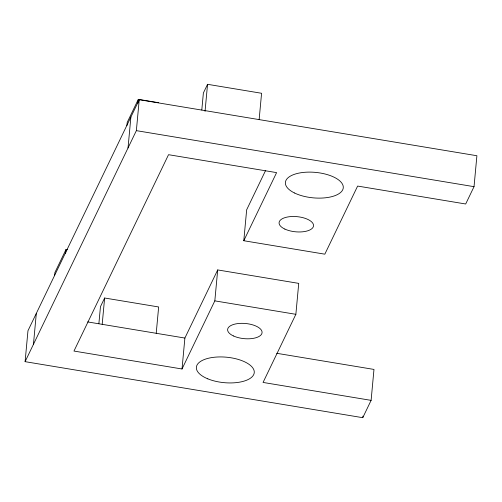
<?xml version="1.0" encoding="UTF-8"?>
<svg xmlns="http://www.w3.org/2000/svg" width="502" height="502" viewBox="0 0 502 502"><rect width="100%" height="100%" fill="white"/><g stroke="black" fill="none" stroke-linecap="round" stroke-linejoin="round"><path stroke-width="0.75" d="M276.734 353.295L373.977 369.428L371.11 400.364L362.764 417.689L25.1 361.666L27.968 330.73L139.236 99.71L476.9 155.733L474.032 186.669L465.687 203.994L357.631 186.066L324.832 254.175L243.79 240.728L246.664 209.792L265.596 170.473M33.446 344.334L36.313 313.405M54.592 275.692L54.875 272.599L66.007 249.494L67.506 249.745M65.643 253.366L66.007 249.494M98.881 323.683L100.456 306.672L104.629 298.006L158.657 306.967L156.216 333.265M102.195 324.298L104.629 298.006M126.912 125.531L127.201 122.438L138.326 99.333L158.588 102.697M128.023 147.971L130.89 117.035M137.968 103.199L138.326 99.333M25.1 361.666L136.362 130.645L139.236 99.71M201.798 109.988L203.379 92.977L207.552 84.311L261.58 93.278L259.139 119.57M205.042 111.381L207.552 84.311M243.79 240.728L276.596 172.619L168.54 154.691L73.963 351.061L182.019 368.989L184.887 338.053L217.699 269.932L298.734 283.379L295.866 314.315L263.061 382.436L371.11 400.364M182.019 368.989L214.825 300.867L217.699 269.932M362.764 417.689L362.908 416.139M136.362 130.645L474.032 186.669M214.825 300.867L295.866 314.315M87.637 321.92L184.887 338.053M233.392 335.926A17.3 7.612 5.3 0 0 261.73 333.874A17.3 7.612 5.3 0 0 239.416 323.42A17.3 7.612 5.3 0 0 233.392 335.926M284.854 229.081A17.3 7.612 5.3 0 0 313.192 227.029A17.3 7.612 5.3 0 0 290.878 216.575A17.3 7.612 5.3 0 0 284.854 229.081M207.803 378.841A29.06 12.782 5.3 0 0 254.05 373.695A29.06 12.782 5.3 0 0 214.109 357.267A29.06 12.782 5.3 0 0 207.803 378.841M294.492 192.981A29.06 12.782 5.3 0 0 342.521 190.164A29.06 12.782 5.3 0 0 305.975 172.211A29.06 12.782 5.3 0 0 294.492 192.981"/></g></svg>
